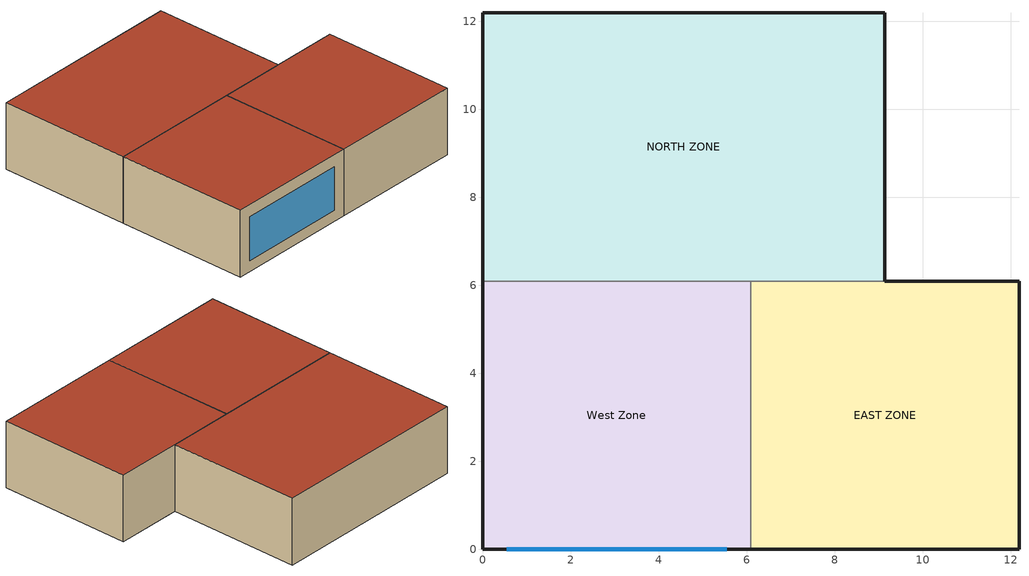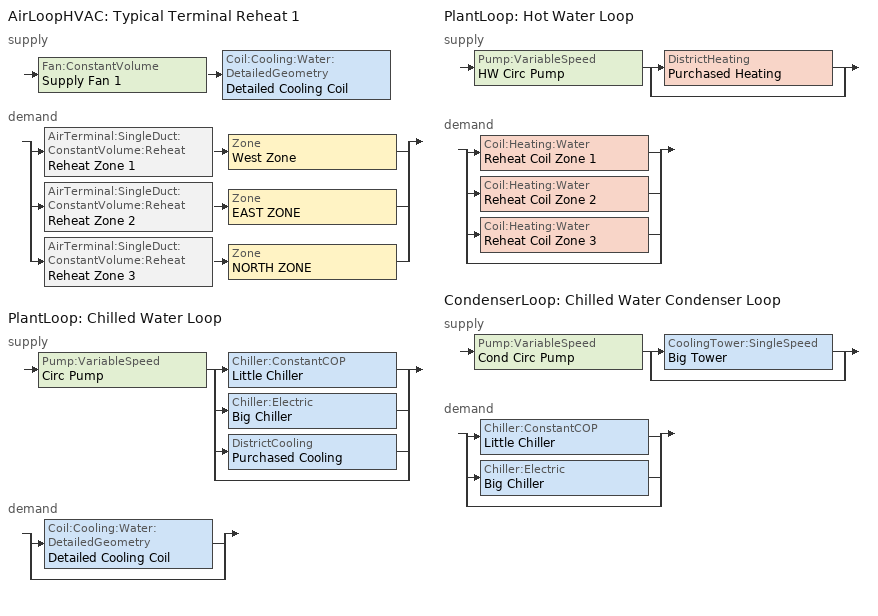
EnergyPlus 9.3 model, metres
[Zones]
West Zone
 floor adiabatic (FLOOR SLAB 8 IN): 0,0 0,6.1 6.1,6.1 6.1,0 z0
 wall outside (EXTWALL80): 0,6.1 0,0 6.1,0 z0:3.05
 wall to NORTH ZONE (PARTITION06): 6.1,6.1 0,6.1 z0:3.05
 wall to EAST ZONE (PARTITION06): 6.1,0 6.1,6.1 z0:3.05
 window (WIN-CON-LIGHT): 0.55,0 5.55,0 z0.5:2.5
 roof outside (ROOF34): 0,6.1 0,0 6.1,0 6.1,6.1 z3.05
EAST ZONE
 floor adiabatic (FLOOR SLAB 8 IN): 6.1,0 6.1,6.1 12.19,6.1 12.19,0 z0
 wall outside (EXTWALL80): 6.1,0 12.19,0 12.19,6.1 9.14,6.1 z0:3.05
 wall to NORTH ZONE (PARTITION06): 9.14,6.1 6.1,6.1 z0:3.05
 roof outside (ROOF34): 6.1,6.1 6.1,0 12.19,0 12.19,6.1 z3.05
NORTH ZONE
 floor adiabatic (FLOOR SLAB 8 IN): 0,6.1 0,12.19 9.14,12.19 9.14,6.1 z0
 wall outside (EXTWALL80): 9.14,6.1 9.14,12.19 0,12.19 0,6.1 z0:3.05
 roof outside (ROOF34): 0,12.19 0,6.1 9.14,6.1 9.14,12.19 z3.05
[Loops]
AirLoopHVAC 'Typical Terminal Reheat 1'
 supply: Fan:ConstantVolume 'Supply Fan 1' > Coil:Cooling:Water:DetailedGeometry 'Detailed Cooling Coil'
 demand: split
  | AirTerminal:SingleDuct:ConstantVolume:Reheat 'Reheat Zone 1' > Zone 'West Zone'
  | AirTerminal:SingleDuct:ConstantVolume:Reheat 'Reheat Zone 2' > Zone 'EAST ZONE'
  | AirTerminal:SingleDuct:ConstantVolume:Reheat 'Reheat Zone 3' > Zone 'NORTH ZONE'
PlantLoop 'Chilled Water Loop'
 supply: Pump:VariableSpeed 'Circ Pump' > split
  | Chiller:ConstantCOP 'Little Chiller'
  | Chiller:Electric 'Big Chiller'
  | DistrictCooling 'Purchased Cooling'
  | bypass
 demand: split
  | Coil:Cooling:Water:DetailedGeometry 'Detailed Cooling Coil'
  | bypass
PlantLoop 'Hot Water Loop'
 supply: Pump:VariableSpeed 'HW Circ Pump' > split
  | DistrictHeating 'Purchased Heating'
  | bypass
 demand: split
  | Coil:Heating:Water 'Reheat Coil Zone 1'
  | Coil:Heating:Water 'Reheat Coil Zone 2'
  | Coil:Heating:Water 'Reheat Coil Zone 3'
  | bypass
CondenserLoop 'Chilled Water Condenser Loop'
 supply: Pump:VariableSpeed 'Cond Circ Pump' > split
  | CoolingTower:SingleSpeed 'Big Tower'
  | bypass
 demand: split
  | Chiller:ConstantCOP 'Little Chiller'
  | Chiller:Electric 'Big Chiller'
  | bypass
[Building]
NONE: North Axis=0; Terrain=Suburbs; Loads Convergence Tolerance Value=0.04; Temperature Convergence Tolerance Value=0.4; Solar Distribution=FullInteriorAndExterior; Maximum Number of Warmup Days=25; Minimum Number of Warmup Days=6
[Site:Location]
CHICAGO_IL_USA TMY2-94846: Latitude=42; Longitude=-87.88; Time Zone=-6; Elevation=190
[SizingPeriod:DesignDay] Day of Month=21; Humidity Condition Type=Wetbulb; Barometric Pressure=99063; Rain Indicator=No; Snow Indicator=No; Daylight Saving Time Indicator=No; Solar Model Indicator=ASHRAEClearSky
Name | Month | Day Type | Maximum DryBulb Temperature | Daily DryBulb Temperature Range | Wetbulb or DewPoint at Maximum DryBulb | Wind Speed | Wind Direction | Sky Clearness
CHICAGO_IL_USA Annual Heating 99% Design Conditions DB | 1 | WinterDesignDay | -17.3 | 0 | -17.3 | 4.9 | 270 | 0
CHICAGO_IL_USA Annual Cooling 1% Design Conditions DB/MCWB | 7 | SummerDesignDay | 31.5 | 10.7 | 23 | 5.3 | 230 | 1
[Site:GroundTemperature:BuildingSurface]
20.03, 20.03, 20.13, 20.3, 20.43, 20.52, 20.62, 20.77, 20.78, 20.55, 20.44, 20.2
[Material] Thermal Absorptance=0.9
Name | Roughness | Thickness | Conductivity | Density | Specific Heat | Solar Absorptance | Visible Absorptance
A1 - 1 IN STUCCO | Smooth | 0.0253898 | 0.691831 | 1858.142 | 836.8 | 0.92 | 0.92
C4 - 4 IN COMMON BRICK | Rough | 0.101498 | 0.726422 | 1922.216 | 836.8 | 0.76 | 0.76
E1 - 3 / 4 IN PLASTER OR GYP BOARD | Smooth | 0.01905 | 0.726422 | 1601.846 | 836.8 | 0.92 | 0.92
C6 - 8 IN CLAY TILE | Smooth | 0.203302 | 0.570761 | 1121.292 | 836.8 | 0.82 | 0.82
C10 - 8 IN HW CONCRETE | MediumRough | 0.203302 | 1.729577 | 2242.585 | 836.8 | 0.65 | 0.65
E2 - 1 / 2 IN SLAG OR STONE | Rough | 0.0127102 | 1.435549 | 881.0155 | 1673.6 | 0.55 | 0.55
E3 - 3 / 8 IN FELT AND MEMBRANE | Rough | 0.00954024 | 0.190253 | 1121.292 | 1673.6 | 0.75 | 0.75
B5 - 1 IN DENSE INSULATION | VeryRough | 0.0253898 | 0.0432394 | 91.30524 | 836.8 | 0.5 | 0.5
C12 - 2 IN HW CONCRETE | MediumRough | 0.0509016 | 1.729577 | 2242.585 | 836.8 | 0.65 | 0.65
[WindowMaterial:Glazing]
WIN-LAY-GLASS-LIGHT: Optical Data Type=SpectralAverage; Thickness=0.003; Solar Transmittance at Normal Incidence=0.9; Front Side Solar Reflectance at Normal Incidence=0.031; Back Side Solar Reflectance at Normal Incidence=0.031; Visible Transmittance at Normal Incidence=0.9; Front Side Visible Reflectance at Normal Incidence=0.05; Back Side Visible Reflectance at Normal Incidence=0.05; Infrared Transmittance at Normal Incidence=0; Front Side Infrared Hemispherical Emissivity=0.84; Back Side Infrared Hemispherical Emissivity=0.84; Conductivity=0.9
[Construction]
EXTWALL80: A1 - 1 IN STUCCO, C4 - 4 IN COMMON BRICK, E1 - 3 / 4 IN PLASTER OR GYP BOARD
PARTITION06: E1 - 3 / 4 IN PLASTER OR GYP BOARD, C6 - 8 IN CLAY TILE, E1 - 3 / 4 IN PLASTER OR GYP BOARD
FLOOR SLAB 8 IN: C10 - 8 IN HW CONCRETE
ROOF34: E2 - 1 / 2 IN SLAG OR STONE, E3 - 3 / 8 IN FELT AND MEMBRANE, B5 - 1 IN DENSE INSULATION, C12 - 2 IN HW CONCRETE
WIN-CON-LIGHT: WIN-LAY-GLASS-LIGHT
[Zone] Type=1; Multiplier=1; Ceiling Height=autocalculate; Volume=autocalculate
West Zone; EAST ZONE; NORTH ZONE
[People] Number of People Schedule=BLDG Sch   1; Number of People Calculation Method=people; Fraction Radiant=0.3; Activity Level Schedule=Activity Sch; Carbon Dioxide Generation Rate=3.82e-08; Mean Radiant Temperature Calculation Type=zoneaveraged; Work Efficiency Schedule=Work Eff Sch; Clothing Insulation Calculation Method=ClothingInsulationSchedule; Clothing Insulation Schedule=Clothing Sch; Air Velocity Schedule=Air Velo Sch; Thermal Comfort Model 1 Type=FANGER
Name | Zone or ZoneList | Number of People
West Zone | West Zone | 3
EAST ZONE | EAST ZONE | 3
NORTH ZONE | NORTH ZONE | 4
[Lights] Schedule=BLDG Sch   3; Design Level Calculation Method=LightingLevel; Return Air Fraction=0; Fraction Radiant=0.2; Fraction Visible=0.2; Fraction Replaceable=0; EndUse Subcategory=GeneralLights
Name | Zone or ZoneList | Lighting Level
EAST ZONE Lights 1 | EAST ZONE | 1464.375
NORTH ZONE Lights 1 | NORTH ZONE | 878.6252
[ElectricEquipment] Schedule=BLDG Sch   2; Design Level Calculation Method=EquipmentLevel; Fraction Latent=0; Fraction Radiant=0.3; Fraction Lost=0
Name | Zone or ZoneList | Design Level
West Zone ElecEq 1 | West Zone | 2928.751
EAST ZONE ElecEq 1 | EAST ZONE | 1464.375
NORTH ZONE ElecEq 1 | NORTH ZONE | 2928.751
[ZoneControl:Thermostat] Control Type Schedule=Zone Control Type Sched; Control 1=Heating Setpoint with SB; Control 2=Cooling Setpoint with SB
Name | Zone or ZoneList
Zone 1 Thermostat | West Zone
Zone 2 Thermostat | EAST ZONE
Zone 3 Thermostat | NORTH ZONE
[ThermostatSetpoint:SingleHeating]
Heating Setpoint with SB: Setpoint Temperature Schedule=Heating Setpoints
[ThermostatSetpoint:SingleCooling]
Cooling Setpoint with SB: Setpoint Temperature Schedule=Cooling Setpoints
[AirTerminal:SingleDuct:ConstantVolume:Reheat] Availability Schedule=FanAndCoilAvailSched; Minimum Hot Water or Steam Flow Rate=0; Convergence Tolerance=0.001
Name | Maximum Air Flow Rate | Reheat Coil | Maximum Hot Water or Steam Flow Rate
Reheat Zone 1 | 0.47 | Reheat Coil Zone 1 | 0.0013
Reheat Zone 2 | 0.36 | Reheat Coil Zone 2 | 0.0012
Reheat Zone 3 | 0.47 | Reheat Coil Zone 3 | 0.0013
[Zone equipment]
West Zone: Reheat Zone 1
EAST ZONE: Reheat Zone 2
NORTH ZONE: Reheat Zone 3
[Fan:ConstantVolume]
Supply Fan 1: Availability Schedule=FanAndCoilAvailSched; Fan Total Efficiency=0.7; Pressure Rise=600; Maximum Flow Rate=1.3; Motor Efficiency=0.9; Motor In Airstream Fraction=1
[Coil:Cooling:Water:DetailedGeometry]
Detailed Cooling Coil: Availability Schedule=CoolingCoilAvailSched; Maximum Water Flow Rate=0.0011; Tube Outside Surface Area=6.23816; Total Tube Inside Area=6.20007; Fin Surface Area=101.716; Minimum Airflow Area=0.810606; Coil Depth=0.165098; Fin Diameter=0.435072; Fin Thickness=0.00149998; Tube Inside Diameter=0.01445; Tube Outside Diameter=0.0158798; Tube Thermal Conductivity=385.765; Fin Thermal Conductivity=203.883; Fin Spacing=0.00181429; Tube Depth Spacing=0.0258998; Number of Tube Rows=6; Number of Tubes per Row=16
[Coil:Heating:Water] Availability Schedule=FanAndCoilAvailSched; UFactor Times Area Value=400; Performance Input Method=UFactorTimesAreaAndDesignWaterFlowRate; Rated Capacity=autosize; Rated Inlet Water Temperature=82.2; Rated Inlet Air Temperature=16.6; Rated Outlet Water Temperature=71.1; Rated Outlet Air Temperature=32.2
Name | Maximum Water Flow Rate
Reheat Coil Zone 1 | 0.0013
Reheat Coil Zone 2 | 0.0012
Reheat Coil Zone 3 | 0.0018
[Controller:WaterCoil]
Main Cooling Coil Controller: Control Variable=Temperature; Action=Reverse; Actuator Variable=FLOW; Controller Convergence Tolerance=0.1; Maximum Actuated Flow=0.0011; Minimum Actuated Flow=0
[AirLoopHVAC]
Typical Terminal Reheat 1: Design Supply Air Flow Rate=1.3
[Pump:VariableSpeed] Design Pump Head=300000; Motor Efficiency=0.87; Fraction of Motor Inefficiencies to Fluid Stream=0; Coefficient 1 of the Part Load Performance Curve=0; Coefficient 2 of the Part Load Performance Curve=1; Coefficient 3 of the Part Load Performance Curve=0; Coefficient 4 of the Part Load Performance Curve=0; Design Minimum Flow Rate=0; Pump Control Type=INTERMITTENT
Name | Design Maximum Flow Rate | Design Power Consumption
Circ Pump; Cond Circ Pump | 0.0011 | 500
HW Circ Pump | 0.0043 | 2000
[Chiller:Electric]
Big Chiller: Condenser Type=WaterCooled; Nominal Capacity=45000; Nominal COP=2.75; Minimum Part Load Ratio=0.15; Maximum Part Load Ratio=1; Optimum Part Load Ratio=0.65; Design Condenser Inlet Temperature=29.44; Temperature Rise Coefficient=2.682759; Design Chilled Water Outlet Temperature=6.667; Design Chilled Water Flow Rate=0.0011; Design Condenser Fluid Flow Rate=0.0005; Coefficient 1 of Capacity Ratio Curve=0.944836; Coefficient 2 of Capacity Ratio Curve=-0.0570088; Coefficient 3 of Capacity Ratio Curve=-0.00185486; Coefficient 1 of Power Ratio Curve=1.907846; Coefficient 2 of Power Ratio Curve=-1.20499; Coefficient 3 of Power Ratio Curve=0.263462; Coefficient 1 of Full Load Ratio Curve=0.03303; Coefficient 2 of Full Load Ratio Curve=0.6852; Coefficient 3 of Full Load Ratio Curve=0.2818; Chilled Water Outlet Temperature Lower Limit=5; Chiller Flow Mode=LeavingSetpointModulated
[Chiller:ConstantCOP]
Little Chiller: Nominal Capacity=25000; Nominal COP=2.5; Design Chilled Water Flow Rate=0.0011; Design Condenser Water Flow Rate=0.0011; Condenser Type=WaterCooled; Chiller Flow Mode=LeavingSetpointModulated
[DistrictCooling]
Purchased Cooling: Nominal Capacity=680000
[DistrictHeating]
Purchased Heating: Nominal Capacity=1000000
[CoolingTower:SingleSpeed]
Big Tower: Design Water Flow Rate=0.0011; Design Air Flow Rate=16; Design Fan Power=1000; Design UFactor Times Area Value=1750; Free Convection Regime Air Flow Rate=0; Free Convection Regime UFactor Times Area Value=0; Performance Input Method=UFactorTimesAreaAndDesignWaterFlowRate
[PlantLoop] Fluid Type=Water; Minimum Loop Flow Rate=0; Plant Loop Volume=autocalculate; Load Distribution Scheme=Optimal
Name | Plant Equipment Operation Scheme | Maximum Loop Temperature | Minimum Loop Temperature | Maximum Loop Flow Rate
Chilled Water Loop | CW Loop Operation | 98 | 1 | 0.0011
Hot Water Loop | Hot Loop Operation | 100 | 10 | 0.0043
[CondenserLoop]
Chilled Water Condenser Loop: Fluid Type=Water; Condenser Equipment Operation Scheme=Tower Loop Operation; Maximum Loop Temperature=80; Minimum Loop Temperature=10; Maximum Loop Flow Rate=0.0011; Minimum Loop Flow Rate=0; Condenser Loop Volume=autocalculate; Load Distribution Scheme=SequentialLoad
[PlantEquipmentList]
Chiller Plant: Little Chiller
Chiller Plant and Purchased: Big Chiller, Purchased Cooling
Purchased Only: Purchased Cooling
All Chillers: Big Chiller, Little Chiller
heating plant: Purchased Heating
[CondenserEquipmentList]
All Towers: Big Tower
[PlantEquipmentOperation:CoolingLoad] Load Range 1 Lower Limit=0
Name | Load Range 1 Upper Limit | Range 1 Equipment List | Load Range 2 Lower Limit | Load Range 2 Upper Limit | Range 2 Equipment List | Load Range 3 Lower Limit | Load Range 3 Upper Limit | Range 3 Equipment List
Peak Operation | 70000 | Chiller Plant | 70000 | 245000 | Chiller Plant and Purchased | 245000 | 500000 | Purchased Only
Off Peak Operation | 900000 | All Chillers
Year Round Tower Operation | 90000000 | All Towers
[PlantEquipmentOperation:HeatingLoad]
Purchased Only: Load Range 1 Lower Limit=0; Load Range 1 Upper Limit=1000000; Range 1 Equipment List=heating plant
[PlantEquipmentOperationSchemes]
Name | Control Scheme 1 | Control Scheme 1 Schedule | Control Scheme 2 | Control Scheme 2 Schedule
CW Loop Operation | Peak Operation | On Peak | Off Peak Operation | Off Peak
Hot Loop Operation | Purchased Only | ON
[CondenserEquipmentOperationSchemes]
Tower Loop Operation: Control Scheme 1=Year Round Tower Operation; Control Scheme 1 Schedule=ON
[AvailabilityManager:Scheduled]
Reheat System 1 Avail: Schedule=FanAndCoilAvailSched
[SetpointManager:Scheduled] Control Variable=Temperature
Name | Schedule | Setpoint Node or NodeList
Chilled Water Loop Setpoint Manager | CW Loop Temp Schedule | Chilled Water Loop Setpoint Node List
Hot Water Loop Setpoint Manager | HW Loop Temp Schedule | Hot Water Loop Setpoint Node List
Supply Air Temp Manager | Seasonal Reset Supply Air Temp Sch | Supply Air Temp Nodes
Big Chiller Setpoint Manager | CW Loop Temp Schedule | Big Chiller Outlet Node
Little Chiller Setpoint Manager | CW Loop Temp Schedule | Little Chiller Outlet Node
[SetpointManager:FollowOutdoorAirTemperature]
MyCondenserControl: Control Variable=Temperature; Reference Temperature Type=OutdoorAirWetBulb; Offset Temperature Difference=0; Maximum Setpoint Temperature=80; Minimum Setpoint Temperature=10; Setpoint Node or NodeList=Condenser Supply Outlet Node
[Generator:InternalCombustionEngine]
Cat Diesel: Rated Power Output=50000; Minimum Part Load Ratio=0.15; Maximum Part Load Ratio=1; Optimum Part Load Ratio=0.65; Shaft Power Curve=BG Shaft Power Curve; Jacket Heat Recovery Curve=BG Recovery Jacket Heat Curve; Lube Heat Recovery Curve=BG Recovery Lube Heat Curve; Total Exhaust Energy Curve=BG Total Exhaust Energy Curve; Exhaust Temperature Curve=BG Exhaust Temperature Curve; Coefficient 1 of UFactor Times Area Curve=0.00952329; Coefficient 2 of UFactor Times Area Curve=0.9; Maximum Exhaust Flow per Unit of Power Output=6.3e-07; Design Minimum Exhaust Temperature=150; Fuel Higher Heating Value=45500; Design Heat Recovery Water Flow Rate=0; Fuel Type=Diesel
[Generator:CombustionTurbine]
Solar Turbine: Rated Power Output=30000; Minimum Part Load Ratio=0.15; Maximum Part Load Ratio=1; Optimum Part Load Ratio=0.65; Part Load Based Fuel Input Curve=BG PL Based Fuel Input Curve; Temperature Based Fuel Input Curve=BG Temp Based Fuel Input Curve; Exhaust Flow Curve=BG Exhaust Flow Curve; Part Load Based Exhaust Temperature Curve=BG PL Based Exhaust Temp Curve; Temperature Based Exhaust Temperature Curve=BG Temp Based Exhaust Temp Curve; Heat Recovery Lube Energy Curve=BG Tur Recovery Lube Heat Curve; Coefficient 1 of UFactor Times Area Curve=0.0190704; Coefficient 2 of UFactor Times Area Curve=0.9; Maximum Exhaust Flow per Unit of Power Output=5.04e-06; Design Minimum Exhaust Temperature=150; Design Air Inlet Temperature=25; Fuel Higher Heating Value=43500; Design Heat Recovery Water Flow Rate=0; Fuel Type=NaturalGas
[Generator:MicroTurbine]
Capstone C65: Reference Electrical Power Output=65000; Minimum Full Load Electrical Power Output=29900; Maximum Full Load Electrical Power Output=65000; Reference Electrical Efficiency Using Lower Heating Value=0.29; Reference Combustion Air Inlet Temperature=15; Reference Combustion Air Inlet Humidity Ratio=0.00638; Reference Elevation=0; Electrical Power Function of Temperature and Elevation Curve=Capstone C65 Power_vs_Temp_Elev; Electrical Efficiency Function of Temperature Curve=Capstone C65 Efficiency_vs_Temp; Electrical Efficiency Function of Part Load Ratio Curve=Capstone C65 Efficiency_vs_PLR; Fuel Type=NaturalGas; Fuel Higher Heating Value=50000; Fuel Lower Heating Value=45450; Standby Power=300; Ancillary Power=4500
[ElectricLoadCenter:Generators]
Backup Generators: Generator 1=Cat Diesel; Generator 1 Rated Electric Power Output=50000; Generator 1 Availability Schedule=ON PEAK GENERATOR SCHEDULE; Generator 2=Solar Turbine; Generator 2 Rated Electric Power Output=30000; Generator 2 Availability Schedule=OFF PEAK GENERATOR SCHEDULE; Generator 3=Capstone C65; Generator 3 Rated Electric Power Output=65000; Generator 3 Availability Schedule=MID PEAK GENERATOR SCHEDULE
[ElectricLoadCenter:Distribution]
Electric Load Center: Generator List=Backup Generators; Generator Operation Scheme Type=DemandLimit; Generator Demand Limit Scheme Purchased Electric Demand Limit=10000; Electrical Buss Type=AlternatingCurrent
[Schedule:Compact]
ACTIVITY SCH: Through: 12/31, For: AllDays, Until: 24:00, 131.8
WORK EFF SCH: Through: 12/31, For: AllDays, Until: 24:00, 0
CLOTHING SCH; ON: Through: 12/31, For: AllDays, Until: 24:00, 1
AIR VELO SCH: Through: 12/31, For: AllDays, Until: 24:00, 0.14
BLDG SCH   1: Through: 12/31, For: Weekdays, Until: 6:00, 0, Until: 7:00, 0.1, Until: 8:00, 0.5, Until: 12:00, 1, Until: 13:00, 0.5, Until: 16:00, 1, Until: 17:00, 0.5, Until: 18:00, 0.1, Until: 24:00, 0, For: Weekends Holiday, Until: 24:00, 0, For: SummerDesignDay, Until: 6:00, 0, Until: 7:00, 0.1, Until: 8:00, 0.5, Until: 12:00, 1, Until: 13:00, 0.5, Until: 16:00, 1, Until: 17:00, 0.5, Until: 18:00, 0.1, Until: 24:00, 0, For: WinterDesignDay CustomDay1 CustomDay2, Until: 24:00, 0
BLDG SCH   2: Through: 12/31, For: Weekdays, Until: 8:00, 0, Until: 18:00, 1, Until: 24:00, 0, For: Weekends Holiday, Until: 24:00, 0, For: SummerDesignDay, Until: 8:00, 0, Until: 18:00, 1, Until: 24:00, 0, For: WinterDesignDay CustomDay1 CustomDay2, Until: 24:00, 0
BLDG SCH   3: Through: 12/31, For: Weekdays, Until: 6:00, 0.05, Until: 7:00, 0.2, Until: 17:00, 1, Until: 18:00, 0.5, Until: 24:00, 0.05, For: Weekends Holiday, Until: 24:00, 0.05, For: SummerDesignDay, Until: 6:00, 0.05, Until: 7:00, 0.2, Until: 17:00, 1, Until: 18:00, 0.5, Until: 24:00, 0.05, For: WinterDesignDay CustomDay1 CustomDay2, Until: 24:00, 0.05
ON PEAK: Through: 12/31, For: AllDays, Until: 9:00, 0, Until: 18:00, 1, Until: 24:00, 0
OFF PEAK; OFF PEAK GENERATOR SCHEDULE: Through: 12/31, For: AllDays, Until: 9:00, 1, Until: 18:00, 0, Until: 24:00, 1
SEASONAL RESET SUPPLY AIR TEMP SCH: Through: 3/31, For: AllDays, Until: 24:00, 16, Through: 9/30, For: AllDays, Until: 24:00, 13, Through: 12/31, For: AllDays, Until: 24:00, 16
CW LOOP TEMP SCHEDULE: Through: 12/31, For: AllDays, Until: 24:00, 6.67
HW LOOP TEMP SCHEDULE: Through: 12/31, For: AllDays, Until: 24:00, 60
FANANDCOILAVAILSCHED: Through: 3/31, For: AllDays, Until: 24:00, 1, Through: 9/30, For: Weekdays, Until: 7:00, 0, Until: 17:00, 1, Until: 24:00, 0, For: Weekends Holiday, Until: 24:00, 0, For: SummerDesignDay WinterDesignDay, Until: 7:00, 0, Until: 17:00, 1, Until: 24:00, 0, For: CustomDay1 CustomDay2, Until: 24:00, 0, Through: 12/31, For: AllDays, Until: 24:00, 1
COOLINGCOILAVAILSCHED: Through: 3/31, For: AllDays, Until: 24:00, 0, Through: 9/30, For: Weekdays, Until: 7:00, 0, Until: 17:00, 1, Until: 24:00, 0, For: Weekends Holiday, Until: 24:00, 0, For: SummerDesignDay WinterDesignDay, Until: 7:00, 0, Until: 17:00, 1, Until: 24:00, 0, For: CustomDay1 CustomDay2, Until: 24:00, 0, Through: 12/31, For: AllDays, Until: 24:00, 0
HEATING SETPOINTS: Through: 12/31, For: AllDays, Until: 7:00, 15, Until: 17:00, 20, Until: 24:00, 15
COOLING SETPOINTS: Through: 12/31, For: AllDays, Until: 7:00, 30, Until: 17:00, 24, Until: 24:00, 30
ZONE CONTROL TYPE SCHED: Through: 3/31, For: AllDays, Until: 24:00, 1, Through: 9/30, For: AllDays, Until: 24:00, 2, Through: 12/31, For: AllDays, Until: 24:00, 1
ON PEAK GENERATOR SCHEDULE: Through: 12/31, For: AllDays, Until: 14:00, 0, Until: 18:00, 1, Until: 24:00, 0
MID PEAK GENERATOR SCHEDULE: Through: 12/31, For: AllDays, Until: 9:00, 0, Until: 14:00, 1, Until: 24:00, 0
[Curve:Quadratic]
Name | Coefficient1 Constant | Coefficient2 x | Coefficient3 x2 | Minimum Value of x | Maximum Value of x
BG Shaft Power Curve | 0.09755 | 0.6318 | -0.4165 | 0 | 1
BG Recovery Jacket Heat Curve | 0.25 | 0 | 0 | 0 | 1
BG Recovery Lube Heat Curve | 0.15 | 0 | 0 | 0 | 1
BG Total Exhaust Energy Curve | 0.1 | 0 | 0 | 0 | 1
BG Exhaust Temperature Curve | 425 | 0 | 0 | 0 | 1
BG PL Based Fuel Input Curve | 9.41 | -9.48 | 4.32 | 0 | 1
BG Temp Based Fuel Input Curve | 1.0044 | -0.0008 | 0 | -30 | 30
BG Exhaust Flow Curve | 0.05 | 0 | 0 | 0 | 1
BG PL Based Exhaust Temp Curve | 450 | 0 | 0 | 0 | 1
BG Temp Based Exhaust Temp Curve | 1.005 | 0.0018 | 0 | -30 | 30
BG Tur Recovery Lube Heat Curve | 0.223 | -0.4 | 0.2286 | 0 | 1
[Curve:Cubic]
Name | Coefficient1 Constant | Coefficient2 x | Coefficient3 x2 | Coefficient4 x3 | Minimum Value of x | Maximum Value of x | Input Unit Type for X | Output Unit Type
Capstone C65 Efficiency_vs_Temp | 1.04022 | -0.0017314 | -6.49704e-05 | 5.13317e-07 | -20 | 50 | Temperature | Dimensionless
Capstone C65 Efficiency_vs_PLR | 0.21529 | 2.561463 | -3.24613 | 1.497306 | 0.03 | 1
[Curve:Biquadratic]
Capstone C65 Power_vs_Temp_Elev: Coefficient1 Constant=1.20277; Coefficient2 x=-0.0096713; Coefficient3 x2=-4.86079e-06; Coefficient4 y=-0.000154239; Coefficient5 y2=9.11142e-09; Coefficient6 xy=8.79789e-07; Minimum Value of x=-17.8; Maximum Value of x=50; Minimum Value of y=0; Maximum Value of y=3050; Input Unit Type for X=Temperature; Input Unit Type for Y=Distance; Output Unit Type=Dimensionless
